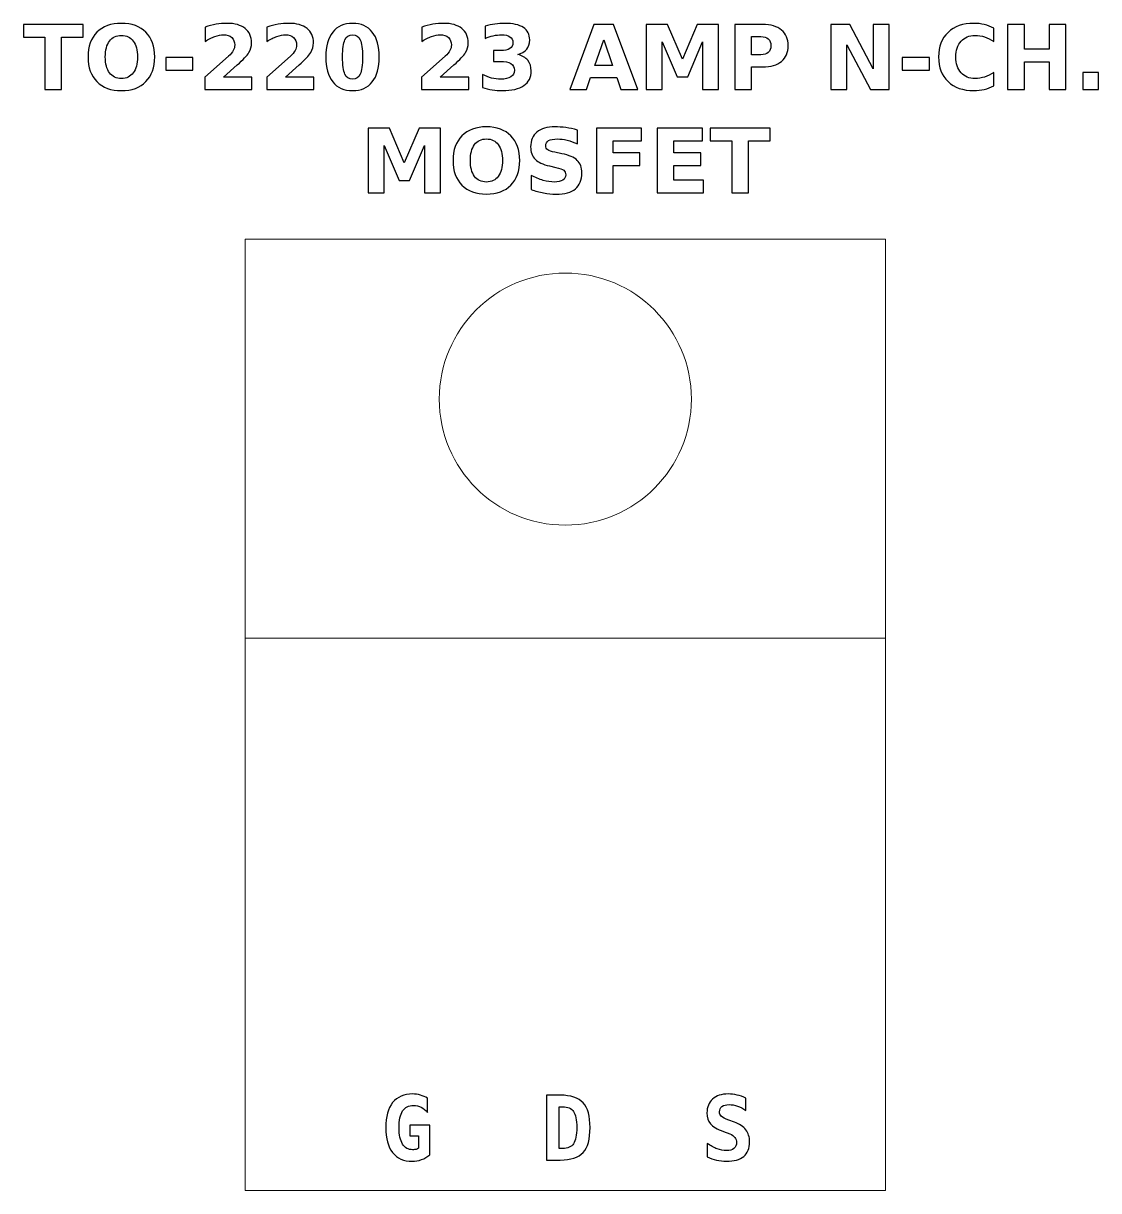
# Model space of a CAD drawing. Header units: centimetres. Extents: x -11.36 to -9.65, y -16.64 to -13.
# Drawn here: x -11.36 to -9.654, y -14.85 to -12.998 of the extents above; entities that cross this region are included whole.
import ezdxf

# ---------------------------------------------------------------- set-up
doc = ezdxf.new("R2010")
doc.units = ezdxf.units.CM
doc.header["$MEASUREMENT"] = 0
doc.layers.add('Layer 1', color=7, linetype='Continuous')

msp = doc.modelspace()

# ---------------------------------------------------------------- linework, layer by layer
at = {"layer": 'Layer 1', "lineweight": 20}
msp.add_lwpolyline([(-11.008, -14.85), (-9.992, -14.85), (-9.992, -13.34), (-11.008, -13.34), (-11.008, -14.85)], close=True, dxfattribs=at)
msp.add_ellipse((-10.5, -13.594), major_axis=(0, 0.2), ratio=1, dxfattribs=at)
at = {"layer": 'Layer 1', "color": 250}
for points, knots in [([(-11.35967, -12.9996), (-11.35967, -12.9996), (-11.26487, -12.9996), (-11.26487, -12.9996), (-11.26487, -12.9996), (-11.26487, -12.9996), (-11.26487, -13.01966), (-11.26487, -13.01966), (-11.26487, -13.01966), (-11.26487, -13.01966), (-11.29897, -13.01966), (-11.29897, -13.01966), (-11.29897, -13.01966), (-11.29897, -13.01966), (-11.29897, -13.10247), (-11.29897, -13.10247), (-11.29897, -13.10247), (-11.29897, -13.10247), (-11.3255, -13.10247), (-11.3255, -13.10247), (-11.3255, -13.10247), (-11.3255, -13.10247), (-11.3255, -13.01966), (-11.3255, -13.01966), (-11.3255, -13.01966), (-11.3255, -13.01966), (-11.35967, -13.01966), (-11.35967, -13.01966), (-11.35967, -13.01966), (-11.35967, -13.01966), (-11.35967, -12.9996), (-11.35967, -12.9996)], [0, 0, 0, 0, 0.125, 0.125, 0.125, 0.125, 0.25, 0.25, 0.25, 0.25, 0.375, 0.375, 0.375, 0.375, 0.5, 0.5, 0.5, 0.5, 0.625, 0.625, 0.625, 0.625, 0.75, 0.75, 0.75, 0.75, 0.875, 0.875, 0.875, 0.875, 1, 1, 1, 1]), ([(-11.20414, -12.99774), (-11.18761, -12.99774), (-11.17465, -13.00247), (-11.16529, -13.01195), (-11.16529, -13.01195), (-11.15591, -13.0214), (-11.15123, -13.03445), (-11.15123, -13.05113), (-11.15123, -13.05113), (-11.15123, -13.06776), (-11.15591, -13.08081), (-11.16529, -13.09026), (-11.16529, -13.09026), (-11.17465, -13.09974), (-11.18761, -13.10447), (-11.20414, -13.10447), (-11.20414, -13.10447), (-11.22063, -13.10447), (-11.23356, -13.09974), (-11.24297, -13.09026), (-11.24297, -13.09026), (-11.25235, -13.08081), (-11.25706, -13.06776), (-11.25706, -13.05113), (-11.25706, -13.05113), (-11.25706, -13.03445), (-11.25235, -13.0214), (-11.24297, -13.01195), (-11.24297, -13.01195), (-11.23356, -13.00247), (-11.22063, -12.99774), (-11.20414, -12.99774)], [0, 0, 0, 0, 0.125, 0.125, 0.125, 0.125, 0.25, 0.25, 0.25, 0.25, 0.375, 0.375, 0.375, 0.375, 0.5, 0.5, 0.5, 0.5, 0.625, 0.625, 0.625, 0.625, 0.75, 0.75, 0.75, 0.75, 0.875, 0.875, 0.875, 0.875, 1, 1, 1, 1]), ([(-11.04229, -13.08297), (-11.04229, -13.08297), (-10.99701, -13.08297), (-10.99701, -13.08297), (-10.99701, -13.08297), (-10.99701, -13.08297), (-10.99701, -13.10247), (-10.99701, -13.10247), (-10.99701, -13.10247), (-10.99701, -13.10247), (-11.07178, -13.10247), (-11.07178, -13.10247), (-11.07178, -13.10247), (-11.07178, -13.10247), (-11.07178, -13.08297), (-11.07178, -13.08297), (-11.07178, -13.08297), (-11.07178, -13.08297), (-11.03422, -13.04984), (-11.03422, -13.04984), (-11.03422, -13.04984), (-11.03086, -13.0468), (-11.02839, -13.04384), (-11.02679, -13.04095), (-11.02679, -13.04095), (-11.02517, -13.03805), (-11.02437, -13.03504), (-11.02437, -13.03191), (-11.02437, -13.03191), (-11.02437, -13.02709), (-11.02599, -13.02321), (-11.02923, -13.02027), (-11.02923, -13.02027), (-11.03246, -13.01733), (-11.03676, -13.01588), (-11.04215, -13.01588), (-11.04215, -13.01588), (-11.04628, -13.01588), (-11.0508, -13.01677), (-11.05572, -13.01853), (-11.05572, -13.01853), (-11.06063, -13.0203), (-11.0659, -13.02293), (-11.0715, -13.02641), (-11.0715, -13.02641), (-11.0715, -13.02641), (-11.0715, -13.00381), (-11.0715, -13.00381), (-11.0715, -13.00381), (-11.06552, -13.00184), (-11.05962, -13.00033), (-11.05379, -12.9993), (-11.05379, -12.9993), (-11.04795, -12.99826), (-11.04224, -12.99774), (-11.03662, -12.99774), (-11.03662, -12.99774), (-11.02432, -12.99774), (-11.01475, -13.00045), (-11.00793, -13.00588), (-11.00793, -13.00588), (-11.00111, -13.01129), (-10.9977, -13.01884), (-10.9977, -13.02855), (-10.9977, -13.02855), (-10.9977, -13.03415), (-10.99915, -13.03937), (-11.00205, -13.04422), (-11.00205, -13.04422), (-11.00494, -13.04906), (-11.01103, -13.05555), (-11.0203, -13.06369), (-11.0203, -13.06369), (-11.0203, -13.06369), (-11.04229, -13.08297), (-11.04229, -13.08297)], [0, 0, 0, 0, 0.0526316, 0.0526316, 0.0526316, 0.0526316, 0.1052632, 0.1052632, 0.1052632, 0.1052632, 0.1578947, 0.1578947, 0.1578947, 0.1578947, 0.2105263, 0.2105263, 0.2105263, 0.2105263, 0.2631579, 0.2631579, 0.2631579, 0.2631579, 0.3157895, 0.3157895, 0.3157895, 0.3157895, 0.3684211, 0.3684211, 0.3684211, 0.3684211, 0.4210526, 0.4210526, 0.4210526, 0.4210526, 0.4736842, 0.4736842, 0.4736842, 0.4736842, 0.5263158, 0.5263158, 0.5263158, 0.5263158, 0.5789474, 0.5789474, 0.5789474, 0.5789474, 0.6315789, 0.6315789, 0.6315789, 0.6315789, 0.6842105, 0.6842105, 0.6842105, 0.6842105, 0.7368421, 0.7368421, 0.7368421, 0.7368421, 0.7894737, 0.7894737, 0.7894737, 0.7894737, 0.8421053, 0.8421053, 0.8421053, 0.8421053, 0.8947368, 0.8947368, 0.8947368, 0.8947368, 0.9473684, 0.9473684, 0.9473684, 0.9473684, 1, 1, 1, 1]), ([(-10.9441, -13.08297), (-10.9441, -13.08297), (-10.89882, -13.08297), (-10.89882, -13.08297), (-10.89882, -13.08297), (-10.89882, -13.08297), (-10.89882, -13.10247), (-10.89882, -13.10247), (-10.89882, -13.10247), (-10.89882, -13.10247), (-10.97359, -13.10247), (-10.97359, -13.10247), (-10.97359, -13.10247), (-10.97359, -13.10247), (-10.97359, -13.08297), (-10.97359, -13.08297), (-10.97359, -13.08297), (-10.97359, -13.08297), (-10.93603, -13.04984), (-10.93603, -13.04984), (-10.93603, -13.04984), (-10.93267, -13.0468), (-10.9302, -13.04384), (-10.9286, -13.04095), (-10.9286, -13.04095), (-10.92698, -13.03805), (-10.92618, -13.03504), (-10.92618, -13.03191), (-10.92618, -13.03191), (-10.92618, -13.02709), (-10.9278, -13.02321), (-10.93104, -13.02027), (-10.93104, -13.02027), (-10.93427, -13.01733), (-10.93857, -13.01588), (-10.94396, -13.01588), (-10.94396, -13.01588), (-10.94809, -13.01588), (-10.95261, -13.01677), (-10.95753, -13.01853), (-10.95753, -13.01853), (-10.96244, -13.0203), (-10.96771, -13.02293), (-10.97331, -13.02641), (-10.97331, -13.02641), (-10.97331, -13.02641), (-10.97331, -13.00381), (-10.97331, -13.00381), (-10.97331, -13.00381), (-10.96733, -13.00184), (-10.96143, -13.00033), (-10.9556, -12.9993), (-10.9556, -12.9993), (-10.94976, -12.99826), (-10.94405, -12.99774), (-10.93843, -12.99774), (-10.93843, -12.99774), (-10.92613, -12.99774), (-10.91656, -13.00045), (-10.90974, -13.00588), (-10.90974, -13.00588), (-10.90292, -13.01129), (-10.89951, -13.01884), (-10.89951, -13.02855), (-10.89951, -13.02855), (-10.89951, -13.03415), (-10.90096, -13.03937), (-10.90386, -13.04422), (-10.90386, -13.04422), (-10.90675, -13.04906), (-10.91284, -13.05555), (-10.92211, -13.06369), (-10.92211, -13.06369), (-10.92211, -13.06369), (-10.9441, -13.08297), (-10.9441, -13.08297)], [0, 0, 0, 0, 0.0526316, 0.0526316, 0.0526316, 0.0526316, 0.1052632, 0.1052632, 0.1052632, 0.1052632, 0.1578947, 0.1578947, 0.1578947, 0.1578947, 0.2105263, 0.2105263, 0.2105263, 0.2105263, 0.2631579, 0.2631579, 0.2631579, 0.2631579, 0.3157895, 0.3157895, 0.3157895, 0.3157895, 0.3684211, 0.3684211, 0.3684211, 0.3684211, 0.4210526, 0.4210526, 0.4210526, 0.4210526, 0.4736842, 0.4736842, 0.4736842, 0.4736842, 0.5263158, 0.5263158, 0.5263158, 0.5263158, 0.5789474, 0.5789474, 0.5789474, 0.5789474, 0.6315789, 0.6315789, 0.6315789, 0.6315789, 0.6842105, 0.6842105, 0.6842105, 0.6842105, 0.7368421, 0.7368421, 0.7368421, 0.7368421, 0.7894737, 0.7894737, 0.7894737, 0.7894737, 0.8421053, 0.8421053, 0.8421053, 0.8421053, 0.8947368, 0.8947368, 0.8947368, 0.8947368, 0.9473684, 0.9473684, 0.9473684, 0.9473684, 1, 1, 1, 1]), ([(-10.79513, -13.05113), (-10.79513, -13.06818), (-10.7988, -13.08133), (-10.80616, -13.09059), (-10.80616, -13.09059), (-10.8135, -13.09984), (-10.82394, -13.10447), (-10.83744, -13.10447), (-10.83744, -13.10447), (-10.85099, -13.10447), (-10.86145, -13.09984), (-10.86879, -13.09059), (-10.86879, -13.09059), (-10.87615, -13.08133), (-10.87982, -13.06818), (-10.87982, -13.05113), (-10.87982, -13.05113), (-10.87982, -13.03406), (-10.87615, -13.02088), (-10.86879, -13.01162), (-10.86879, -13.01162), (-10.86145, -13.00238), (-10.85099, -12.99774), (-10.83744, -12.99774), (-10.83744, -12.99774), (-10.82394, -12.99774), (-10.8135, -13.00238), (-10.80616, -13.01162), (-10.80616, -13.01162), (-10.7988, -13.02088), (-10.79513, -13.03406), (-10.79513, -13.05113)], [0, 0, 0, 0, 0.125, 0.125, 0.125, 0.125, 0.25, 0.25, 0.25, 0.25, 0.375, 0.375, 0.375, 0.375, 0.5, 0.5, 0.5, 0.5, 0.625, 0.625, 0.625, 0.625, 0.75, 0.75, 0.75, 0.75, 0.875, 0.875, 0.875, 0.875, 1, 1, 1, 1]), ([(-10.69859, -13.08297), (-10.69859, -13.08297), (-10.65331, -13.08297), (-10.65331, -13.08297), (-10.65331, -13.08297), (-10.65331, -13.08297), (-10.65331, -13.10247), (-10.65331, -13.10247), (-10.65331, -13.10247), (-10.65331, -13.10247), (-10.72808, -13.10247), (-10.72808, -13.10247), (-10.72808, -13.10247), (-10.72808, -13.10247), (-10.72808, -13.08297), (-10.72808, -13.08297), (-10.72808, -13.08297), (-10.72808, -13.08297), (-10.69052, -13.04984), (-10.69052, -13.04984), (-10.69052, -13.04984), (-10.68716, -13.0468), (-10.68469, -13.04384), (-10.68309, -13.04095), (-10.68309, -13.04095), (-10.68147, -13.03805), (-10.68067, -13.03504), (-10.68067, -13.03191), (-10.68067, -13.03191), (-10.68067, -13.02709), (-10.68229, -13.02321), (-10.68553, -13.02027), (-10.68553, -13.02027), (-10.68876, -13.01733), (-10.69306, -13.01588), (-10.69845, -13.01588), (-10.69845, -13.01588), (-10.70258, -13.01588), (-10.7071, -13.01677), (-10.71202, -13.01853), (-10.71202, -13.01853), (-10.71693, -13.0203), (-10.7222, -13.02293), (-10.7278, -13.02641), (-10.7278, -13.02641), (-10.7278, -13.02641), (-10.7278, -13.00381), (-10.7278, -13.00381), (-10.7278, -13.00381), (-10.72182, -13.00184), (-10.71592, -13.00033), (-10.71009, -12.9993), (-10.71009, -12.9993), (-10.70425, -12.99826), (-10.69854, -12.99774), (-10.69292, -12.99774), (-10.69292, -12.99774), (-10.68062, -12.99774), (-10.67105, -13.00045), (-10.66423, -13.00588), (-10.66423, -13.00588), (-10.65741, -13.01129), (-10.654, -13.01884), (-10.654, -13.02855), (-10.654, -13.02855), (-10.654, -13.03415), (-10.65545, -13.03937), (-10.65835, -13.04422), (-10.65835, -13.04422), (-10.66124, -13.04906), (-10.66733, -13.05555), (-10.6766, -13.06369), (-10.6766, -13.06369), (-10.6766, -13.06369), (-10.69859, -13.08297), (-10.69859, -13.08297)], [0, 0, 0, 0, 0.0526316, 0.0526316, 0.0526316, 0.0526316, 0.1052632, 0.1052632, 0.1052632, 0.1052632, 0.1578947, 0.1578947, 0.1578947, 0.1578947, 0.2105263, 0.2105263, 0.2105263, 0.2105263, 0.2631579, 0.2631579, 0.2631579, 0.2631579, 0.3157895, 0.3157895, 0.3157895, 0.3157895, 0.3684211, 0.3684211, 0.3684211, 0.3684211, 0.4210526, 0.4210526, 0.4210526, 0.4210526, 0.4736842, 0.4736842, 0.4736842, 0.4736842, 0.5263158, 0.5263158, 0.5263158, 0.5263158, 0.5789474, 0.5789474, 0.5789474, 0.5789474, 0.6315789, 0.6315789, 0.6315789, 0.6315789, 0.6842105, 0.6842105, 0.6842105, 0.6842105, 0.7368421, 0.7368421, 0.7368421, 0.7368421, 0.7894737, 0.7894737, 0.7894737, 0.7894737, 0.8421053, 0.8421053, 0.8421053, 0.8421053, 0.8947368, 0.8947368, 0.8947368, 0.8947368, 0.9473684, 0.9473684, 0.9473684, 0.9473684, 1, 1, 1, 1]), ([(-10.57533, -13.04699), (-10.56841, -13.04878), (-10.56312, -13.05191), (-10.55952, -13.05633), (-10.55952, -13.05633), (-10.55592, -13.06077), (-10.55411, -13.06639), (-10.55411, -13.07324), (-10.55411, -13.07324), (-10.55411, -13.08344), (-10.55802, -13.0912), (-10.56582, -13.09652), (-10.56582, -13.09652), (-10.57363, -13.10181), (-10.58502, -13.10447), (-10.6, -13.10447), (-10.6, -13.10447), (-10.60529, -13.10447), (-10.61058, -13.10405), (-10.6159, -13.1032), (-10.6159, -13.1032), (-10.62119, -13.10235), (-10.62643, -13.10106), (-10.63163, -13.09937), (-10.63163, -13.09937), (-10.63163, -13.09937), (-10.63163, -13.0789), (-10.63163, -13.0789), (-10.63163, -13.0789), (-10.62667, -13.08137), (-10.62175, -13.08326), (-10.61686, -13.08453), (-10.61686, -13.08453), (-10.61197, -13.08577), (-10.60715, -13.08641), (-10.60242, -13.08641), (-10.60242, -13.08641), (-10.59539, -13.08641), (-10.59, -13.08518), (-10.58626, -13.08276), (-10.58626, -13.08276), (-10.58252, -13.08032), (-10.58064, -13.07684), (-10.58064, -13.07227), (-10.58064, -13.07227), (-10.58064, -13.06759), (-10.58257, -13.06404), (-10.5864, -13.06164), (-10.5864, -13.06164), (-10.59024, -13.05922), (-10.5959, -13.05802), (-10.60338, -13.05802), (-10.60338, -13.05802), (-10.60338, -13.05802), (-10.61399, -13.05802), (-10.61399, -13.05802), (-10.61399, -13.05802), (-10.61399, -13.05802), (-10.61399, -13.04092), (-10.61399, -13.04092), (-10.61399, -13.04092), (-10.61399, -13.04092), (-10.60284, -13.04092), (-10.60284, -13.04092), (-10.60284, -13.04092), (-10.59616, -13.04092), (-10.59122, -13.03989), (-10.58796, -13.03779), (-10.58796, -13.03779), (-10.58469, -13.0357), (-10.58306, -13.03253), (-10.58306, -13.02827), (-10.58306, -13.02827), (-10.58306, -13.02432), (-10.58464, -13.02126), (-10.58781, -13.01912), (-10.58781, -13.01912), (-10.59099, -13.01696), (-10.59546, -13.01588), (-10.60124, -13.01588), (-10.60124, -13.01588), (-10.60552, -13.01588), (-10.60983, -13.01635), (-10.6142, -13.01731), (-10.6142, -13.01731), (-10.61855, -13.01827), (-10.62288, -13.01971), (-10.62721, -13.02159), (-10.62721, -13.02159), (-10.62721, -13.02159), (-10.62721, -13.00216), (-10.62721, -13.00216), (-10.62721, -13.00216), (-10.62196, -13.00068), (-10.61679, -12.99958), (-10.61164, -12.99885), (-10.61164, -12.99885), (-10.60649, -12.99812), (-10.60146, -12.99774), (-10.59649, -12.99774), (-10.59649, -12.99774), (-10.58313, -12.99774), (-10.57312, -12.99993), (-10.56648, -13.00433), (-10.56648, -13.00433), (-10.55985, -13.0087), (-10.55654, -13.01531), (-10.55654, -13.02413), (-10.55654, -13.02413), (-10.55654, -13.03013), (-10.55811, -13.03507), (-10.56129, -13.0389), (-10.56129, -13.0389), (-10.56446, -13.04273), (-10.56914, -13.04544), (-10.57533, -13.04699)], [0, 0, 0, 0, 0.0344828, 0.0344828, 0.0344828, 0.0344828, 0.0689655, 0.0689655, 0.0689655, 0.0689655, 0.1034483, 0.1034483, 0.1034483, 0.1034483, 0.137931, 0.137931, 0.137931, 0.137931, 0.1724138, 0.1724138, 0.1724138, 0.1724138, 0.2068966, 0.2068966, 0.2068966, 0.2068966, 0.2413793, 0.2413793, 0.2413793, 0.2413793, 0.2758621, 0.2758621, 0.2758621, 0.2758621, 0.3103448, 0.3103448, 0.3103448, 0.3103448, 0.3448276, 0.3448276, 0.3448276, 0.3448276, 0.3793103, 0.3793103, 0.3793103, 0.3793103, 0.4137931, 0.4137931, 0.4137931, 0.4137931, 0.4482759, 0.4482759, 0.4482759, 0.4482759, 0.4827586, 0.4827586, 0.4827586, 0.4827586, 0.5172414, 0.5172414, 0.5172414, 0.5172414, 0.5517241, 0.5517241, 0.5517241, 0.5517241, 0.5862069, 0.5862069, 0.5862069, 0.5862069, 0.6206897, 0.6206897, 0.6206897, 0.6206897, 0.6551724, 0.6551724, 0.6551724, 0.6551724, 0.6896552, 0.6896552, 0.6896552, 0.6896552, 0.7241379, 0.7241379, 0.7241379, 0.7241379, 0.7586207, 0.7586207, 0.7586207, 0.7586207, 0.7931034, 0.7931034, 0.7931034, 0.7931034, 0.8275862, 0.8275862, 0.8275862, 0.8275862, 0.862069, 0.862069, 0.862069, 0.862069, 0.8965517, 0.8965517, 0.8965517, 0.8965517, 0.9310345, 0.9310345, 0.9310345, 0.9310345, 0.9655172, 0.9655172, 0.9655172, 0.9655172, 1, 1, 1, 1]), ([(-10.41836, -13.08375), (-10.41836, -13.08375), (-10.45985, -13.08375), (-10.45985, -13.08375), (-10.45985, -13.08375), (-10.45985, -13.08375), (-10.46639, -13.10247), (-10.46639, -13.10247), (-10.46639, -13.10247), (-10.46639, -13.10247), (-10.49306, -13.10247), (-10.49306, -13.10247), (-10.49306, -13.10247), (-10.49306, -13.10247), (-10.45496, -12.9996), (-10.45496, -12.9996), (-10.45496, -12.9996), (-10.45496, -12.9996), (-10.42333, -12.9996), (-10.42333, -12.9996), (-10.42333, -12.9996), (-10.42333, -12.9996), (-10.38523, -13.10247), (-10.38523, -13.10247), (-10.38523, -13.10247), (-10.38523, -13.10247), (-10.4119, -13.10247), (-10.4119, -13.10247), (-10.4119, -13.10247), (-10.4119, -13.10247), (-10.41836, -13.08375), (-10.41836, -13.08375)], [0, 0, 0, 0, 0.125, 0.125, 0.125, 0.125, 0.25, 0.25, 0.25, 0.25, 0.375, 0.375, 0.375, 0.375, 0.5, 0.5, 0.5, 0.5, 0.625, 0.625, 0.625, 0.625, 0.75, 0.75, 0.75, 0.75, 0.875, 0.875, 0.875, 0.875, 1, 1, 1, 1]), ([(-10.37156, -12.9996), (-10.37156, -12.9996), (-10.33781, -12.9996), (-10.33781, -12.9996), (-10.33781, -12.9996), (-10.33781, -12.9996), (-10.31436, -13.05466), (-10.31436, -13.05466), (-10.31436, -13.05466), (-10.31436, -13.05466), (-10.2908, -12.9996), (-10.2908, -12.9996), (-10.2908, -12.9996), (-10.2908, -12.9996), (-10.25712, -12.9996), (-10.25712, -12.9996), (-10.25712, -12.9996), (-10.25712, -12.9996), (-10.25712, -13.10247), (-10.25712, -13.10247), (-10.25712, -13.10247), (-10.25712, -13.10247), (-10.28219, -13.10247), (-10.28219, -13.10247), (-10.28219, -13.10247), (-10.28219, -13.10247), (-10.28219, -13.02723), (-10.28219, -13.02723), (-10.28219, -13.02723), (-10.28219, -13.02723), (-10.3059, -13.08269), (-10.3059, -13.08269), (-10.3059, -13.08269), (-10.3059, -13.08269), (-10.32271, -13.08269), (-10.32271, -13.08269), (-10.32271, -13.08269), (-10.32271, -13.08269), (-10.34642, -13.02723), (-10.34642, -13.02723), (-10.34642, -13.02723), (-10.34642, -13.02723), (-10.34642, -13.10247), (-10.34642, -13.10247), (-10.34642, -13.10247), (-10.34642, -13.10247), (-10.37156, -13.10247), (-10.37156, -13.10247), (-10.37156, -13.10247), (-10.37156, -13.10247), (-10.37156, -12.9996), (-10.37156, -12.9996)], [0, 0, 0, 0, 0.0769231, 0.0769231, 0.0769231, 0.0769231, 0.1538462, 0.1538462, 0.1538462, 0.1538462, 0.2307692, 0.2307692, 0.2307692, 0.2307692, 0.3076923, 0.3076923, 0.3076923, 0.3076923, 0.3846154, 0.3846154, 0.3846154, 0.3846154, 0.4615385, 0.4615385, 0.4615385, 0.4615385, 0.5384615, 0.5384615, 0.5384615, 0.5384615, 0.6153846, 0.6153846, 0.6153846, 0.6153846, 0.6923077, 0.6923077, 0.6923077, 0.6923077, 0.7692308, 0.7692308, 0.7692308, 0.7692308, 0.8461538, 0.8461538, 0.8461538, 0.8461538, 0.9230769, 0.9230769, 0.9230769, 0.9230769, 1, 1, 1, 1]), ([(-10.23113, -12.9996), (-10.23113, -12.9996), (-10.18711, -12.9996), (-10.18711, -12.9996), (-10.18711, -12.9996), (-10.17401, -12.9996), (-10.16396, -13.00252), (-10.15695, -13.00833), (-10.15695, -13.00833), (-10.14995, -13.01414), (-10.14644, -13.02241), (-10.14644, -13.03316), (-10.14644, -13.03316), (-10.14644, -13.04393), (-10.14995, -13.05223), (-10.15695, -13.05804), (-10.15695, -13.05804), (-10.16396, -13.06385), (-10.17401, -13.06677), (-10.18711, -13.06677), (-10.18711, -13.06677), (-10.18711, -13.06677), (-10.2046, -13.06677), (-10.2046, -13.06677), (-10.2046, -13.06677), (-10.2046, -13.06677), (-10.2046, -13.10247), (-10.2046, -13.10247), (-10.2046, -13.10247), (-10.2046, -13.10247), (-10.23113, -13.10247), (-10.23113, -13.10247), (-10.23113, -13.10247), (-10.23113, -13.10247), (-10.23113, -12.9996), (-10.23113, -12.9996)], [0, 0, 0, 0, 0.1111111, 0.1111111, 0.1111111, 0.1111111, 0.2222222, 0.2222222, 0.2222222, 0.2222222, 0.3333333, 0.3333333, 0.3333333, 0.3333333, 0.4444444, 0.4444444, 0.4444444, 0.4444444, 0.5555556, 0.5555556, 0.5555556, 0.5555556, 0.6666667, 0.6666667, 0.6666667, 0.6666667, 0.7777778, 0.7777778, 0.7777778, 0.7777778, 0.8888889, 0.8888889, 0.8888889, 0.8888889, 1, 1, 1, 1]), ([(-10.07859, -12.9996), (-10.07859, -12.9996), (-10.04896, -12.9996), (-10.04896, -12.9996), (-10.04896, -12.9996), (-10.04896, -12.9996), (-10.01154, -13.07016), (-10.01154, -13.07016), (-10.01154, -13.07016), (-10.01154, -13.07016), (-10.01154, -12.9996), (-10.01154, -12.9996), (-10.01154, -12.9996), (-10.01154, -12.9996), (-9.9864, -12.9996), (-9.9864, -12.9996), (-9.9864, -12.9996), (-9.9864, -12.9996), (-9.9864, -13.10247), (-9.9864, -13.10247), (-9.9864, -13.10247), (-9.9864, -13.10247), (-10.01603, -13.10247), (-10.01603, -13.10247), (-10.01603, -13.10247), (-10.01603, -13.10247), (-10.05345, -13.03191), (-10.05345, -13.03191), (-10.05345, -13.03191), (-10.05345, -13.03191), (-10.05345, -13.10247), (-10.05345, -13.10247), (-10.05345, -13.10247), (-10.05345, -13.10247), (-10.07859, -13.10247), (-10.07859, -13.10247), (-10.07859, -13.10247), (-10.07859, -13.10247), (-10.07859, -12.9996), (-10.07859, -12.9996)], [0, 0, 0, 0, 0.1, 0.1, 0.1, 0.1, 0.2, 0.2, 0.2, 0.2, 0.3, 0.3, 0.3, 0.3, 0.4, 0.4, 0.4, 0.4, 0.5, 0.5, 0.5, 0.5, 0.6, 0.6, 0.6, 0.6, 0.7, 0.7, 0.7, 0.7, 0.8, 0.8, 0.8, 0.8, 0.9, 0.9, 0.9, 0.9, 1, 1, 1, 1]), ([(-9.82036, -13.09683), (-9.82522, -13.09934), (-9.8303, -13.10125), (-9.8356, -13.10254), (-9.8356, -13.10254), (-9.84086, -13.10383), (-9.84639, -13.10447), (-9.85213, -13.10447), (-9.85213, -13.10447), (-9.86925, -13.10447), (-9.88282, -13.09967), (-9.89284, -13.0901), (-9.89284, -13.0901), (-9.90286, -13.08053), (-9.90787, -13.06755), (-9.90787, -13.05113), (-9.90787, -13.05113), (-9.90787, -13.03469), (-9.90286, -13.02168), (-9.89284, -13.01211), (-9.89284, -13.01211), (-9.88282, -13.00254), (-9.86925, -12.99774), (-9.85213, -12.99774), (-9.85213, -12.99774), (-9.84639, -12.99774), (-9.84086, -12.99838), (-9.8356, -12.99967), (-9.8356, -12.99967), (-9.8303, -13.00096), (-9.82522, -13.00287), (-9.82036, -13.00539), (-9.82036, -13.00539), (-9.82036, -13.00539), (-9.82036, -13.02667), (-9.82036, -13.02667), (-9.82036, -13.02667), (-9.82527, -13.02331), (-9.83012, -13.02086), (-9.83489, -13.01931), (-9.83489, -13.01931), (-9.83966, -13.01773), (-9.8447, -13.01696), (-9.84999, -13.01696), (-9.84999, -13.01696), (-9.85944, -13.01696), (-9.8669, -13.01999), (-9.87231, -13.02606), (-9.87231, -13.02606), (-9.87774, -13.03213), (-9.88045, -13.04048), (-9.88045, -13.05113), (-9.88045, -13.05113), (-9.88045, -13.06176), (-9.87774, -13.07009), (-9.87231, -13.07615), (-9.87231, -13.07615), (-9.8669, -13.08222), (-9.85944, -13.08525), (-9.84999, -13.08525), (-9.84999, -13.08525), (-9.8447, -13.08525), (-9.83966, -13.08448), (-9.83489, -13.0829), (-9.83489, -13.0829), (-9.83012, -13.08135), (-9.82527, -13.0789), (-9.82036, -13.07554), (-9.82036, -13.07554), (-9.82036, -13.07554), (-9.82036, -13.09683), (-9.82036, -13.09683)], [0, 0, 0, 0, 0.0555556, 0.0555556, 0.0555556, 0.0555556, 0.1111111, 0.1111111, 0.1111111, 0.1111111, 0.1666667, 0.1666667, 0.1666667, 0.1666667, 0.2222222, 0.2222222, 0.2222222, 0.2222222, 0.2777778, 0.2777778, 0.2777778, 0.2777778, 0.3333333, 0.3333333, 0.3333333, 0.3333333, 0.3888889, 0.3888889, 0.3888889, 0.3888889, 0.4444444, 0.4444444, 0.4444444, 0.4444444, 0.5, 0.5, 0.5, 0.5, 0.5555556, 0.5555556, 0.5555556, 0.5555556, 0.6111111, 0.6111111, 0.6111111, 0.6111111, 0.6666667, 0.6666667, 0.6666667, 0.6666667, 0.7222222, 0.7222222, 0.7222222, 0.7222222, 0.7777778, 0.7777778, 0.7777778, 0.7777778, 0.8333333, 0.8333333, 0.8333333, 0.8333333, 0.8888889, 0.8888889, 0.8888889, 0.8888889, 0.9444444, 0.9444444, 0.9444444, 0.9444444, 1, 1, 1, 1]), ([(-9.79839, -12.9996), (-9.79839, -12.9996), (-9.77186, -12.9996), (-9.77186, -12.9996), (-9.77186, -12.9996), (-9.77186, -12.9996), (-9.77186, -13.03881), (-9.77186, -13.03881), (-9.77186, -13.03881), (-9.77186, -13.03881), (-9.73273, -13.03881), (-9.73273, -13.03881), (-9.73273, -13.03881), (-9.73273, -13.03881), (-9.73273, -12.9996), (-9.73273, -12.9996), (-9.73273, -12.9996), (-9.73273, -12.9996), (-9.7062, -12.9996), (-9.7062, -12.9996), (-9.7062, -12.9996), (-9.7062, -12.9996), (-9.7062, -13.10247), (-9.7062, -13.10247), (-9.7062, -13.10247), (-9.7062, -13.10247), (-9.73273, -13.10247), (-9.73273, -13.10247), (-9.73273, -13.10247), (-9.73273, -13.10247), (-9.73273, -13.05887), (-9.73273, -13.05887), (-9.73273, -13.05887), (-9.73273, -13.05887), (-9.77186, -13.05887), (-9.77186, -13.05887), (-9.77186, -13.05887), (-9.77186, -13.05887), (-9.77186, -13.10247), (-9.77186, -13.10247), (-9.77186, -13.10247), (-9.77186, -13.10247), (-9.79839, -13.10247), (-9.79839, -13.10247), (-9.79839, -13.10247), (-9.79839, -13.10247), (-9.79839, -12.9996), (-9.79839, -12.9996)], [0, 0, 0, 0, 0.0833333, 0.0833333, 0.0833333, 0.0833333, 0.1666667, 0.1666667, 0.1666667, 0.1666667, 0.25, 0.25, 0.25, 0.25, 0.3333333, 0.3333333, 0.3333333, 0.3333333, 0.4166667, 0.4166667, 0.4166667, 0.4166667, 0.5, 0.5, 0.5, 0.5, 0.5833333, 0.5833333, 0.5833333, 0.5833333, 0.6666667, 0.6666667, 0.6666667, 0.6666667, 0.75, 0.75, 0.75, 0.75, 0.8333333, 0.8333333, 0.8333333, 0.8333333, 0.9166667, 0.9166667, 0.9166667, 0.9166667, 1, 1, 1, 1]), ([(-11.20414, -13.01696), (-11.21223, -13.01696), (-11.21849, -13.01994), (-11.22296, -13.02592), (-11.22296, -13.02592), (-11.2274, -13.03189), (-11.22964, -13.04029), (-11.22964, -13.05113), (-11.22964, -13.05113), (-11.22964, -13.06195), (-11.2274, -13.07032), (-11.22296, -13.07629), (-11.22296, -13.07629), (-11.21849, -13.08227), (-11.21223, -13.08525), (-11.20414, -13.08525), (-11.20414, -13.08525), (-11.196, -13.08525), (-11.18973, -13.08227), (-11.18526, -13.07629), (-11.18526, -13.07629), (-11.18081, -13.07032), (-11.17858, -13.06195), (-11.17858, -13.05113), (-11.17858, -13.05113), (-11.17858, -13.04029), (-11.18081, -13.03189), (-11.18526, -13.02592), (-11.18526, -13.02592), (-11.18973, -13.01994), (-11.196, -13.01696), (-11.20414, -13.01696)], [0, 0, 0, 0, 0.125, 0.125, 0.125, 0.125, 0.25, 0.25, 0.25, 0.25, 0.375, 0.375, 0.375, 0.375, 0.5, 0.5, 0.5, 0.5, 0.625, 0.625, 0.625, 0.625, 0.75, 0.75, 0.75, 0.75, 0.875, 0.875, 0.875, 0.875, 1, 1, 1, 1]), ([(-10.82166, -13.05094), (-10.82166, -13.03808), (-10.82286, -13.02902), (-10.82528, -13.02375), (-10.82528, -13.02375), (-10.82768, -13.01851), (-10.83175, -13.01588), (-10.83744, -13.01588), (-10.83744, -13.01588), (-10.84313, -13.01588), (-10.8472, -13.01851), (-10.84965, -13.02375), (-10.84965, -13.02375), (-10.85207, -13.02902), (-10.85329, -13.03808), (-10.85329, -13.05094), (-10.85329, -13.05094), (-10.85329, -13.06392), (-10.85207, -13.0731), (-10.84965, -13.07841), (-10.84965, -13.07841), (-10.8472, -13.08375), (-10.84313, -13.08641), (-10.83744, -13.08641), (-10.83744, -13.08641), (-10.8318, -13.08641), (-10.82775, -13.08375), (-10.8253, -13.07841), (-10.8253, -13.07841), (-10.82288, -13.0731), (-10.82166, -13.06392), (-10.82166, -13.05094)], [0, 0, 0, 0, 0.125, 0.125, 0.125, 0.125, 0.25, 0.25, 0.25, 0.25, 0.375, 0.375, 0.375, 0.375, 0.5, 0.5, 0.5, 0.5, 0.625, 0.625, 0.625, 0.625, 0.75, 0.75, 0.75, 0.75, 0.875, 0.875, 0.875, 0.875, 1, 1, 1, 1]), ([(-10.2046, -13.01882), (-10.2046, -13.01882), (-10.2046, -13.04755), (-10.2046, -13.04755), (-10.2046, -13.04755), (-10.2046, -13.04755), (-10.18993, -13.04755), (-10.18993, -13.04755), (-10.18993, -13.04755), (-10.18478, -13.04755), (-10.1808, -13.04631), (-10.178, -13.04379), (-10.178, -13.04379), (-10.1752, -13.0413), (-10.17379, -13.03775), (-10.17379, -13.03316), (-10.17379, -13.03316), (-10.17379, -13.02855), (-10.1752, -13.02502), (-10.178, -13.02253), (-10.178, -13.02253), (-10.1808, -13.02006), (-10.18478, -13.01882), (-10.18993, -13.01882), (-10.18993, -13.01882), (-10.18993, -13.01882), (-10.2046, -13.01882), (-10.2046, -13.01882)], [0, 0, 0, 0, 0.1428571, 0.1428571, 0.1428571, 0.1428571, 0.2857143, 0.2857143, 0.2857143, 0.2857143, 0.4285714, 0.4285714, 0.4285714, 0.4285714, 0.5714286, 0.5714286, 0.5714286, 0.5714286, 0.7142857, 0.7142857, 0.7142857, 0.7142857, 0.8571429, 0.8571429, 0.8571429, 0.8571429, 1, 1, 1, 1]), ([(-10.45324, -13.06465), (-10.45324, -13.06465), (-10.42504, -13.06465), (-10.42504, -13.06465), (-10.42504, -13.06465), (-10.42504, -13.06465), (-10.43911, -13.02373), (-10.43911, -13.02373), (-10.43911, -13.02373), (-10.43911, -13.02373), (-10.45324, -13.06465), (-10.45324, -13.06465)], [0, 0, 0, 0, 0.3333333, 0.3333333, 0.3333333, 0.3333333, 0.6666667, 0.6666667, 0.6666667, 0.6666667, 1, 1, 1, 1]), ([(-11.13387, -13.05184), (-11.13387, -13.05184), (-11.09059, -13.05184), (-11.09059, -13.05184), (-11.09059, -13.05184), (-11.09059, -13.05184), (-11.09059, -13.0719), (-11.09059, -13.0719), (-11.09059, -13.0719), (-11.09059, -13.0719), (-11.13387, -13.0719), (-11.13387, -13.0719), (-11.13387, -13.0719), (-11.13387, -13.0719), (-11.13387, -13.05184), (-11.13387, -13.05184)], [0, 0, 0, 0, 0.25, 0.25, 0.25, 0.25, 0.5, 0.5, 0.5, 0.5, 0.75, 0.75, 0.75, 0.75, 1, 1, 1, 1]), ([(-9.96582, -13.05184), (-9.96582, -13.05184), (-9.92254, -13.05184), (-9.92254, -13.05184), (-9.92254, -13.05184), (-9.92254, -13.05184), (-9.92254, -13.0719), (-9.92254, -13.0719), (-9.92254, -13.0719), (-9.92254, -13.0719), (-9.96582, -13.0719), (-9.96582, -13.0719), (-9.96582, -13.0719), (-9.96582, -13.0719), (-9.96582, -13.05184), (-9.96582, -13.05184)], [0, 0, 0, 0, 0.25, 0.25, 0.25, 0.25, 0.5, 0.5, 0.5, 0.5, 0.75, 0.75, 0.75, 0.75, 1, 1, 1, 1]), ([(-9.67887, -13.0758), (-9.67887, -13.0758), (-9.65405, -13.0758), (-9.65405, -13.0758), (-9.65405, -13.0758), (-9.65405, -13.0758), (-9.65405, -13.10247), (-9.65405, -13.10247), (-9.65405, -13.10247), (-9.65405, -13.10247), (-9.67887, -13.10247), (-9.67887, -13.10247), (-9.67887, -13.10247), (-9.67887, -13.10247), (-9.67887, -13.0758), (-9.67887, -13.0758)], [0, 0, 0, 0, 0.25, 0.25, 0.25, 0.25, 0.5, 0.5, 0.5, 0.5, 0.75, 0.75, 0.75, 0.75, 1, 1, 1, 1]), ([(-10.81258, -13.16385), (-10.81258, -13.16385), (-10.77883, -13.16385), (-10.77883, -13.16385), (-10.77883, -13.16385), (-10.77883, -13.16385), (-10.75538, -13.21891), (-10.75538, -13.21891), (-10.75538, -13.21891), (-10.75538, -13.21891), (-10.73182, -13.16385), (-10.73182, -13.16385), (-10.73182, -13.16385), (-10.73182, -13.16385), (-10.69814, -13.16385), (-10.69814, -13.16385), (-10.69814, -13.16385), (-10.69814, -13.16385), (-10.69814, -13.26672), (-10.69814, -13.26672), (-10.69814, -13.26672), (-10.69814, -13.26672), (-10.72321, -13.26672), (-10.72321, -13.26672), (-10.72321, -13.26672), (-10.72321, -13.26672), (-10.72321, -13.19148), (-10.72321, -13.19148), (-10.72321, -13.19148), (-10.72321, -13.19148), (-10.74692, -13.24694), (-10.74692, -13.24694), (-10.74692, -13.24694), (-10.74692, -13.24694), (-10.76373, -13.24694), (-10.76373, -13.24694), (-10.76373, -13.24694), (-10.76373, -13.24694), (-10.78744, -13.19148), (-10.78744, -13.19148), (-10.78744, -13.19148), (-10.78744, -13.19148), (-10.78744, -13.26672), (-10.78744, -13.26672), (-10.78744, -13.26672), (-10.78744, -13.26672), (-10.81258, -13.26672), (-10.81258, -13.26672), (-10.81258, -13.26672), (-10.81258, -13.26672), (-10.81258, -13.16385), (-10.81258, -13.16385)], [0, 0, 0, 0, 0.0769231, 0.0769231, 0.0769231, 0.0769231, 0.1538462, 0.1538462, 0.1538462, 0.1538462, 0.2307692, 0.2307692, 0.2307692, 0.2307692, 0.3076923, 0.3076923, 0.3076923, 0.3076923, 0.3846154, 0.3846154, 0.3846154, 0.3846154, 0.4615385, 0.4615385, 0.4615385, 0.4615385, 0.5384615, 0.5384615, 0.5384615, 0.5384615, 0.6153846, 0.6153846, 0.6153846, 0.6153846, 0.6923077, 0.6923077, 0.6923077, 0.6923077, 0.7692308, 0.7692308, 0.7692308, 0.7692308, 0.8461538, 0.8461538, 0.8461538, 0.8461538, 0.9230769, 0.9230769, 0.9230769, 0.9230769, 1, 1, 1, 1]), ([(-10.62516, -13.16199), (-10.60863, -13.16199), (-10.59567, -13.16672), (-10.58631, -13.1762), (-10.58631, -13.1762), (-10.57693, -13.18565), (-10.57225, -13.1987), (-10.57225, -13.21538), (-10.57225, -13.21538), (-10.57225, -13.23201), (-10.57693, -13.24506), (-10.58631, -13.25451), (-10.58631, -13.25451), (-10.59567, -13.26399), (-10.60863, -13.26872), (-10.62516, -13.26872), (-10.62516, -13.26872), (-10.64165, -13.26872), (-10.65458, -13.26399), (-10.66399, -13.25451), (-10.66399, -13.25451), (-10.67337, -13.24506), (-10.67808, -13.23201), (-10.67808, -13.21538), (-10.67808, -13.21538), (-10.67808, -13.1987), (-10.67337, -13.18565), (-10.66399, -13.1762), (-10.66399, -13.1762), (-10.65458, -13.16672), (-10.64165, -13.16199), (-10.62516, -13.16199)], [0, 0, 0, 0, 0.125, 0.125, 0.125, 0.125, 0.25, 0.25, 0.25, 0.25, 0.375, 0.375, 0.375, 0.375, 0.5, 0.5, 0.5, 0.5, 0.625, 0.625, 0.625, 0.625, 0.75, 0.75, 0.75, 0.75, 0.875, 0.875, 0.875, 0.875, 1, 1, 1, 1]), ([(-10.48059, -13.1671), (-10.48059, -13.1671), (-10.48059, -13.18885), (-10.48059, -13.18885), (-10.48059, -13.18885), (-10.48624, -13.18633), (-10.49176, -13.18443), (-10.49712, -13.18314), (-10.49712, -13.18314), (-10.50251, -13.18184), (-10.50759, -13.18121), (-10.51236, -13.18121), (-10.51236, -13.18121), (-10.51869, -13.18121), (-10.52339, -13.18208), (-10.52643, -13.18382), (-10.52643, -13.18382), (-10.52946, -13.18558), (-10.53097, -13.18829), (-10.53097, -13.19196), (-10.53097, -13.19196), (-10.53097, -13.19471), (-10.52996, -13.19687), (-10.52791, -13.1984), (-10.52791, -13.1984), (-10.52586, -13.19993), (-10.52215, -13.20127), (-10.51676, -13.20237), (-10.51676, -13.20237), (-10.51676, -13.20237), (-10.50547, -13.20463), (-10.50547, -13.20463), (-10.50547, -13.20463), (-10.49402, -13.20694), (-10.48591, -13.21042), (-10.48109, -13.21512), (-10.48109, -13.21512), (-10.47626, -13.2198), (-10.47384, -13.22646), (-10.47384, -13.23509), (-10.47384, -13.23509), (-10.47384, -13.24645), (-10.4772, -13.25489), (-10.48393, -13.26042), (-10.48393, -13.26042), (-10.49066, -13.26594), (-10.50093, -13.26872), (-10.51476, -13.26872), (-10.51476, -13.26872), (-10.5213, -13.26872), (-10.52784, -13.26811), (-10.5344, -13.26686), (-10.5344, -13.26686), (-10.54096, -13.26561), (-10.54755, -13.26378), (-10.55411, -13.26136), (-10.55411, -13.26136), (-10.55411, -13.26136), (-10.55411, -13.23897), (-10.55411, -13.23897), (-10.55411, -13.23897), (-10.54755, -13.24245), (-10.5412, -13.24508), (-10.53506, -13.24685), (-10.53506, -13.24685), (-10.52892, -13.24861), (-10.52302, -13.2495), (-10.51733, -13.2495), (-10.51733, -13.2495), (-10.51154, -13.2495), (-10.5071, -13.24854), (-10.50402, -13.24661), (-10.50402, -13.24661), (-10.50093, -13.24468), (-10.49941, -13.24193), (-10.49941, -13.23833), (-10.49941, -13.23833), (-10.49941, -13.23513), (-10.50044, -13.23264), (-10.50253, -13.2309), (-10.50253, -13.2309), (-10.50463, -13.22916), (-10.50879, -13.22759), (-10.51505, -13.22622), (-10.51505, -13.22622), (-10.51505, -13.22622), (-10.52532, -13.22394), (-10.52532, -13.22394), (-10.52532, -13.22394), (-10.5356, -13.22173), (-10.54313, -13.21823), (-10.54788, -13.2134), (-10.54788, -13.2134), (-10.55263, -13.20858), (-10.555, -13.20207), (-10.555, -13.19391), (-10.555, -13.19391), (-10.555, -13.18365), (-10.55169, -13.17577), (-10.54508, -13.17027), (-10.54508, -13.17027), (-10.53847, -13.16474), (-10.52897, -13.16199), (-10.51655, -13.16199), (-10.51655, -13.16199), (-10.51091, -13.16199), (-10.5051, -13.16242), (-10.49912, -13.16326), (-10.49912, -13.16326), (-10.49315, -13.16411), (-10.48697, -13.16538), (-10.48059, -13.1671)], [0, 0, 0, 0, 0.0357143, 0.0357143, 0.0357143, 0.0357143, 0.0714286, 0.0714286, 0.0714286, 0.0714286, 0.1071429, 0.1071429, 0.1071429, 0.1071429, 0.1428571, 0.1428571, 0.1428571, 0.1428571, 0.1785714, 0.1785714, 0.1785714, 0.1785714, 0.2142857, 0.2142857, 0.2142857, 0.2142857, 0.25, 0.25, 0.25, 0.25, 0.2857143, 0.2857143, 0.2857143, 0.2857143, 0.3214286, 0.3214286, 0.3214286, 0.3214286, 0.3571429, 0.3571429, 0.3571429, 0.3571429, 0.3928571, 0.3928571, 0.3928571, 0.3928571, 0.4285714, 0.4285714, 0.4285714, 0.4285714, 0.4642857, 0.4642857, 0.4642857, 0.4642857, 0.5, 0.5, 0.5, 0.5, 0.5357143, 0.5357143, 0.5357143, 0.5357143, 0.5714286, 0.5714286, 0.5714286, 0.5714286, 0.6071429, 0.6071429, 0.6071429, 0.6071429, 0.6428571, 0.6428571, 0.6428571, 0.6428571, 0.6785714, 0.6785714, 0.6785714, 0.6785714, 0.7142857, 0.7142857, 0.7142857, 0.7142857, 0.75, 0.75, 0.75, 0.75, 0.7857143, 0.7857143, 0.7857143, 0.7857143, 0.8214286, 0.8214286, 0.8214286, 0.8214286, 0.8571429, 0.8571429, 0.8571429, 0.8571429, 0.8928571, 0.8928571, 0.8928571, 0.8928571, 0.9285714, 0.9285714, 0.9285714, 0.9285714, 0.9642857, 0.9642857, 0.9642857, 0.9642857, 1, 1, 1, 1]), ([(-10.45056, -13.16385), (-10.45056, -13.16385), (-10.37897, -13.16385), (-10.37897, -13.16385), (-10.37897, -13.16385), (-10.37897, -13.16385), (-10.37897, -13.18391), (-10.37897, -13.18391), (-10.37897, -13.18391), (-10.37897, -13.18391), (-10.42403, -13.18391), (-10.42403, -13.18391), (-10.42403, -13.18391), (-10.42403, -13.18391), (-10.42403, -13.20306), (-10.42403, -13.20306), (-10.42403, -13.20306), (-10.42403, -13.20306), (-10.38165, -13.20306), (-10.38165, -13.20306), (-10.38165, -13.20306), (-10.38165, -13.20306), (-10.38165, -13.22312), (-10.38165, -13.22312), (-10.38165, -13.22312), (-10.38165, -13.22312), (-10.42403, -13.22312), (-10.42403, -13.22312), (-10.42403, -13.22312), (-10.42403, -13.22312), (-10.42403, -13.26672), (-10.42403, -13.26672), (-10.42403, -13.26672), (-10.42403, -13.26672), (-10.45056, -13.26672), (-10.45056, -13.26672), (-10.45056, -13.26672), (-10.45056, -13.26672), (-10.45056, -13.16385), (-10.45056, -13.16385)], [0, 0, 0, 0, 0.1, 0.1, 0.1, 0.1, 0.2, 0.2, 0.2, 0.2, 0.3, 0.3, 0.3, 0.3, 0.4, 0.4, 0.4, 0.4, 0.5, 0.5, 0.5, 0.5, 0.6, 0.6, 0.6, 0.6, 0.7, 0.7, 0.7, 0.7, 0.8, 0.8, 0.8, 0.8, 0.9, 0.9, 0.9, 0.9, 1, 1, 1, 1]), ([(-10.35416, -13.16385), (-10.35416, -13.16385), (-10.28257, -13.16385), (-10.28257, -13.16385), (-10.28257, -13.16385), (-10.28257, -13.16385), (-10.28257, -13.18391), (-10.28257, -13.18391), (-10.28257, -13.18391), (-10.28257, -13.18391), (-10.32763, -13.18391), (-10.32763, -13.18391), (-10.32763, -13.18391), (-10.32763, -13.18391), (-10.32763, -13.20306), (-10.32763, -13.20306), (-10.32763, -13.20306), (-10.32763, -13.20306), (-10.28528, -13.20306), (-10.28528, -13.20306), (-10.28528, -13.20306), (-10.28528, -13.20306), (-10.28528, -13.22312), (-10.28528, -13.22312), (-10.28528, -13.22312), (-10.28528, -13.22312), (-10.32763, -13.22312), (-10.32763, -13.22312), (-10.32763, -13.22312), (-10.32763, -13.22312), (-10.32763, -13.24666), (-10.32763, -13.24666), (-10.32763, -13.24666), (-10.32763, -13.24666), (-10.28107, -13.24666), (-10.28107, -13.24666), (-10.28107, -13.24666), (-10.28107, -13.24666), (-10.28107, -13.26672), (-10.28107, -13.26672), (-10.28107, -13.26672), (-10.28107, -13.26672), (-10.35416, -13.26672), (-10.35416, -13.26672), (-10.35416, -13.26672), (-10.35416, -13.26672), (-10.35416, -13.16385), (-10.35416, -13.16385)], [0, 0, 0, 0, 0.0833333, 0.0833333, 0.0833333, 0.0833333, 0.1666667, 0.1666667, 0.1666667, 0.1666667, 0.25, 0.25, 0.25, 0.25, 0.3333333, 0.3333333, 0.3333333, 0.3333333, 0.4166667, 0.4166667, 0.4166667, 0.4166667, 0.5, 0.5, 0.5, 0.5, 0.5833333, 0.5833333, 0.5833333, 0.5833333, 0.6666667, 0.6666667, 0.6666667, 0.6666667, 0.75, 0.75, 0.75, 0.75, 0.8333333, 0.8333333, 0.8333333, 0.8333333, 0.9166667, 0.9166667, 0.9166667, 0.9166667, 1, 1, 1, 1]), ([(-10.27004, -13.16385), (-10.27004, -13.16385), (-10.17524, -13.16385), (-10.17524, -13.16385), (-10.17524, -13.16385), (-10.17524, -13.16385), (-10.17524, -13.18391), (-10.17524, -13.18391), (-10.17524, -13.18391), (-10.17524, -13.18391), (-10.20934, -13.18391), (-10.20934, -13.18391), (-10.20934, -13.18391), (-10.20934, -13.18391), (-10.20934, -13.26672), (-10.20934, -13.26672), (-10.20934, -13.26672), (-10.20934, -13.26672), (-10.23587, -13.26672), (-10.23587, -13.26672), (-10.23587, -13.26672), (-10.23587, -13.26672), (-10.23587, -13.18391), (-10.23587, -13.18391), (-10.23587, -13.18391), (-10.23587, -13.18391), (-10.27004, -13.18391), (-10.27004, -13.18391), (-10.27004, -13.18391), (-10.27004, -13.18391), (-10.27004, -13.16385), (-10.27004, -13.16385)], [0, 0, 0, 0, 0.125, 0.125, 0.125, 0.125, 0.25, 0.25, 0.25, 0.25, 0.375, 0.375, 0.375, 0.375, 0.5, 0.5, 0.5, 0.5, 0.625, 0.625, 0.625, 0.625, 0.75, 0.75, 0.75, 0.75, 0.875, 0.875, 0.875, 0.875, 1, 1, 1, 1]), ([(-10.62516, -13.18121), (-10.63325, -13.18121), (-10.63951, -13.18419), (-10.64398, -13.19017), (-10.64398, -13.19017), (-10.64842, -13.19614), (-10.65066, -13.20454), (-10.65066, -13.21538), (-10.65066, -13.21538), (-10.65066, -13.2262), (-10.64842, -13.23457), (-10.64398, -13.24054), (-10.64398, -13.24054), (-10.63951, -13.24652), (-10.63325, -13.2495), (-10.62516, -13.2495), (-10.62516, -13.2495), (-10.61702, -13.2495), (-10.61075, -13.24652), (-10.60628, -13.24054), (-10.60628, -13.24054), (-10.60183, -13.23457), (-10.5996, -13.2262), (-10.5996, -13.21538), (-10.5996, -13.21538), (-10.5996, -13.20454), (-10.60183, -13.19614), (-10.60628, -13.19017), (-10.60628, -13.19017), (-10.61075, -13.18419), (-10.61702, -13.18121), (-10.62516, -13.18121)], [0, 0, 0, 0, 0.125, 0.125, 0.125, 0.125, 0.25, 0.25, 0.25, 0.25, 0.375, 0.375, 0.375, 0.375, 0.5, 0.5, 0.5, 0.5, 0.625, 0.625, 0.625, 0.625, 0.75, 0.75, 0.75, 0.75, 0.875, 0.875, 0.875, 0.875, 1, 1, 1, 1]), ([(-10.73285, -14.78275), (-10.73285, -14.78275), (-10.73285, -14.76313), (-10.73285, -14.76313), (-10.73285, -14.76313), (-10.73285, -14.76313), (-10.74677, -14.76313), (-10.74677, -14.76313), (-10.74677, -14.76313), (-10.74677, -14.76313), (-10.74677, -14.74603), (-10.74677, -14.74603), (-10.74677, -14.74603), (-10.74677, -14.74603), (-10.71507, -14.74603), (-10.71507, -14.74603), (-10.71507, -14.74603), (-10.71507, -14.74603), (-10.71507, -14.79317), (-10.71507, -14.79317), (-10.71507, -14.79317), (-10.71897, -14.79651), (-10.72328, -14.79905), (-10.72798, -14.80076), (-10.72798, -14.80076), (-10.73271, -14.80248), (-10.73774, -14.80335), (-10.7431, -14.80335), (-10.7431, -14.80335), (-10.75644, -14.80335), (-10.76672, -14.79872), (-10.77398, -14.78947), (-10.77398, -14.78947), (-10.78125, -14.78021), (-10.78487, -14.76706), (-10.78487, -14.75001), (-10.78487, -14.75001), (-10.78487, -14.7327), (-10.7812, -14.71948), (-10.77389, -14.71033), (-10.77389, -14.71033), (-10.76655, -14.70119), (-10.75597, -14.69662), (-10.74214, -14.69662), (-10.74214, -14.69662), (-10.738, -14.69662), (-10.73396, -14.69721), (-10.72996, -14.69839), (-10.72996, -14.69839), (-10.72596, -14.69954), (-10.7222, -14.70123), (-10.71872, -14.70344), (-10.71872, -14.70344), (-10.71872, -14.70344), (-10.71872, -14.72597), (-10.71872, -14.72597), (-10.71872, -14.72597), (-10.72156, -14.7223), (-10.72483, -14.71953), (-10.72855, -14.71767), (-10.72855, -14.71767), (-10.73224, -14.71581), (-10.73628, -14.71487), (-10.74071, -14.71487), (-10.74071, -14.71487), (-10.74842, -14.71487), (-10.75421, -14.71779), (-10.75802, -14.7236), (-10.75802, -14.7236), (-10.76183, -14.72941), (-10.76373, -14.7382), (-10.76373, -14.75001), (-10.76373, -14.75001), (-10.76373, -14.76146), (-10.7619, -14.77016), (-10.75823, -14.77614), (-10.75823, -14.77614), (-10.75453, -14.78211), (-10.7492, -14.7851), (-10.74216, -14.7851), (-10.74216, -14.7851), (-10.74005, -14.7851), (-10.73821, -14.78491), (-10.73664, -14.78451), (-10.73664, -14.78451), (-10.73508, -14.78413), (-10.73381, -14.78355), (-10.73285, -14.78275)], [0, 0, 0, 0, 0.0454545, 0.0454545, 0.0454545, 0.0454545, 0.0909091, 0.0909091, 0.0909091, 0.0909091, 0.1363636, 0.1363636, 0.1363636, 0.1363636, 0.1818182, 0.1818182, 0.1818182, 0.1818182, 0.2272727, 0.2272727, 0.2272727, 0.2272727, 0.2727273, 0.2727273, 0.2727273, 0.2727273, 0.3181818, 0.3181818, 0.3181818, 0.3181818, 0.3636364, 0.3636364, 0.3636364, 0.3636364, 0.4090909, 0.4090909, 0.4090909, 0.4090909, 0.4545455, 0.4545455, 0.4545455, 0.4545455, 0.5, 0.5, 0.5, 0.5, 0.5454545, 0.5454545, 0.5454545, 0.5454545, 0.5909091, 0.5909091, 0.5909091, 0.5909091, 0.6363636, 0.6363636, 0.6363636, 0.6363636, 0.6818182, 0.6818182, 0.6818182, 0.6818182, 0.7272727, 0.7272727, 0.7272727, 0.7272727, 0.7727273, 0.7727273, 0.7727273, 0.7727273, 0.8181818, 0.8181818, 0.8181818, 0.8181818, 0.8636364, 0.8636364, 0.8636364, 0.8636364, 0.9090909, 0.9090909, 0.9090909, 0.9090909, 0.9545455, 0.9545455, 0.9545455, 0.9545455, 1, 1, 1, 1]), ([(-10.52987, -14.69855), (-10.52987, -14.69855), (-10.50809, -14.69855), (-10.50809, -14.69855), (-10.50809, -14.69855), (-10.4913, -14.69855), (-10.47919, -14.70255), (-10.4718, -14.71057), (-10.4718, -14.71057), (-10.46439, -14.71859), (-10.4607, -14.73169), (-10.4607, -14.74989), (-10.4607, -14.74989), (-10.4607, -14.76812), (-10.46439, -14.78126), (-10.4718, -14.78933), (-10.4718, -14.78933), (-10.47919, -14.7974), (-10.4913, -14.80142), (-10.50809, -14.80142), (-10.50809, -14.80142), (-10.50809, -14.80142), (-10.52987, -14.80142), (-10.52987, -14.80142), (-10.52987, -14.80142), (-10.52987, -14.80142), (-10.52987, -14.69855), (-10.52987, -14.69855)], [0, 0, 0, 0, 0.1428571, 0.1428571, 0.1428571, 0.1428571, 0.2857143, 0.2857143, 0.2857143, 0.2857143, 0.4285714, 0.4285714, 0.4285714, 0.4285714, 0.5714286, 0.5714286, 0.5714286, 0.5714286, 0.7142857, 0.7142857, 0.7142857, 0.7142857, 0.8571429, 0.8571429, 0.8571429, 0.8571429, 1, 1, 1, 1]), ([(-10.2491, -14.75622), (-10.25933, -14.75231), (-10.26627, -14.7482), (-10.26992, -14.74392), (-10.26992, -14.74392), (-10.27354, -14.73961), (-10.27535, -14.73385), (-10.27535, -14.72659), (-10.27535, -14.72659), (-10.27535, -14.71727), (-10.27236, -14.70993), (-10.26639, -14.70462), (-10.26639, -14.70462), (-10.26042, -14.69928), (-10.25223, -14.69662), (-10.24179, -14.69662), (-10.24179, -14.69662), (-10.23706, -14.69662), (-10.23234, -14.69716), (-10.22761, -14.69825), (-10.22761, -14.69825), (-10.22286, -14.69933), (-10.21818, -14.7009), (-10.21354, -14.70302), (-10.21354, -14.70302), (-10.21354, -14.70302), (-10.21354, -14.72287), (-10.21354, -14.72287), (-10.21354, -14.72287), (-10.21792, -14.71979), (-10.22234, -14.71746), (-10.22683, -14.71584), (-10.22683, -14.71584), (-10.23135, -14.71424), (-10.23579, -14.71344), (-10.24021, -14.71344), (-10.24021, -14.71344), (-10.24513, -14.71344), (-10.24889, -14.71443), (-10.2515, -14.7164), (-10.2515, -14.7164), (-10.25411, -14.71838), (-10.25543, -14.7212), (-10.25543, -14.72487), (-10.25543, -14.72487), (-10.25543, -14.72771), (-10.25447, -14.73007), (-10.25256, -14.73192), (-10.25256, -14.73192), (-10.25066, -14.73378), (-10.24668, -14.73585), (-10.24061, -14.73809), (-10.24061, -14.73809), (-10.24061, -14.73809), (-10.23186, -14.7414), (-10.23186, -14.7414), (-10.23186, -14.7414), (-10.22361, -14.74444), (-10.21752, -14.74846), (-10.21361, -14.75347), (-10.21361, -14.75347), (-10.20971, -14.75848), (-10.20776, -14.76478), (-10.20776, -14.7724), (-10.20776, -14.7724), (-10.20776, -14.78279), (-10.21082, -14.79053), (-10.21695, -14.79566), (-10.21695, -14.79566), (-10.22309, -14.80079), (-10.23236, -14.80335), (-10.24475, -14.80335), (-10.24475, -14.80335), (-10.24986, -14.80335), (-10.25496, -14.80274), (-10.26009, -14.80151), (-10.26009, -14.80151), (-10.26519, -14.80029), (-10.27015, -14.7985), (-10.27493, -14.79611), (-10.27493, -14.79611), (-10.27493, -14.79611), (-10.27493, -14.77508), (-10.27493, -14.77508), (-10.27493, -14.77508), (-10.26952, -14.77894), (-10.26425, -14.78183), (-10.25919, -14.78371), (-10.25919, -14.78371), (-10.25411, -14.78559), (-10.2491, -14.78653), (-10.24414, -14.78653), (-10.24414, -14.78653), (-10.23913, -14.78653), (-10.23525, -14.7854), (-10.2325, -14.78312), (-10.2325, -14.78312), (-10.22975, -14.78084), (-10.22836, -14.77767), (-10.22836, -14.77357), (-10.22836, -14.77357), (-10.22836, -14.77049), (-10.22928, -14.76779), (-10.23111, -14.76548), (-10.23111, -14.76548), (-10.23295, -14.76316), (-10.2356, -14.76132), (-10.23911, -14.76), (-10.23911, -14.76), (-10.23911, -14.76), (-10.2491, -14.75622), (-10.2491, -14.75622)], [0, 0, 0, 0, 0.0357143, 0.0357143, 0.0357143, 0.0357143, 0.0714286, 0.0714286, 0.0714286, 0.0714286, 0.1071429, 0.1071429, 0.1071429, 0.1071429, 0.1428571, 0.1428571, 0.1428571, 0.1428571, 0.1785714, 0.1785714, 0.1785714, 0.1785714, 0.2142857, 0.2142857, 0.2142857, 0.2142857, 0.25, 0.25, 0.25, 0.25, 0.2857143, 0.2857143, 0.2857143, 0.2857143, 0.3214286, 0.3214286, 0.3214286, 0.3214286, 0.3571429, 0.3571429, 0.3571429, 0.3571429, 0.3928571, 0.3928571, 0.3928571, 0.3928571, 0.4285714, 0.4285714, 0.4285714, 0.4285714, 0.4642857, 0.4642857, 0.4642857, 0.4642857, 0.5, 0.5, 0.5, 0.5, 0.5357143, 0.5357143, 0.5357143, 0.5357143, 0.5714286, 0.5714286, 0.5714286, 0.5714286, 0.6071429, 0.6071429, 0.6071429, 0.6071429, 0.6428571, 0.6428571, 0.6428571, 0.6428571, 0.6785714, 0.6785714, 0.6785714, 0.6785714, 0.7142857, 0.7142857, 0.7142857, 0.7142857, 0.75, 0.75, 0.75, 0.75, 0.7857143, 0.7857143, 0.7857143, 0.7857143, 0.8214286, 0.8214286, 0.8214286, 0.8214286, 0.8571429, 0.8571429, 0.8571429, 0.8571429, 0.8928571, 0.8928571, 0.8928571, 0.8928571, 0.9285714, 0.9285714, 0.9285714, 0.9285714, 0.9642857, 0.9642857, 0.9642857, 0.9642857, 1, 1, 1, 1]), ([(-10.50955, -14.71687), (-10.50955, -14.71687), (-10.50955, -14.7831), (-10.50955, -14.7831), (-10.50955, -14.7831), (-10.50955, -14.7831), (-10.50405, -14.7831), (-10.50405, -14.7831), (-10.50405, -14.7831), (-10.49605, -14.7831), (-10.49033, -14.78058), (-10.48695, -14.77555), (-10.48695, -14.77555), (-10.48354, -14.77052), (-10.48184, -14.76196), (-10.48184, -14.74989), (-10.48184, -14.74989), (-10.48184, -14.7379), (-10.48354, -14.72938), (-10.48695, -14.72437), (-10.48695, -14.72437), (-10.49033, -14.71936), (-10.49605, -14.71687), (-10.50405, -14.71687), (-10.50405, -14.71687), (-10.50405, -14.71687), (-10.50955, -14.71687), (-10.50955, -14.71687)], [0, 0, 0, 0, 0.1428571, 0.1428571, 0.1428571, 0.1428571, 0.2857143, 0.2857143, 0.2857143, 0.2857143, 0.4285714, 0.4285714, 0.4285714, 0.4285714, 0.5714286, 0.5714286, 0.5714286, 0.5714286, 0.7142857, 0.7142857, 0.7142857, 0.7142857, 0.8571429, 0.8571429, 0.8571429, 0.8571429, 1, 1, 1, 1])]:
    msp.add_open_spline(points, degree=3, knots=knots, dxfattribs=at)
at = {"layer": 'Layer 1', "lineweight": 20}
msp.add_open_spline([(-11.008, -13.9735), (-11.008, -13.9735), (-9.992, -13.9735), (-9.992, -13.9735)], degree=3, dxfattribs=at)

doc.saveas('drawing.dxf')
